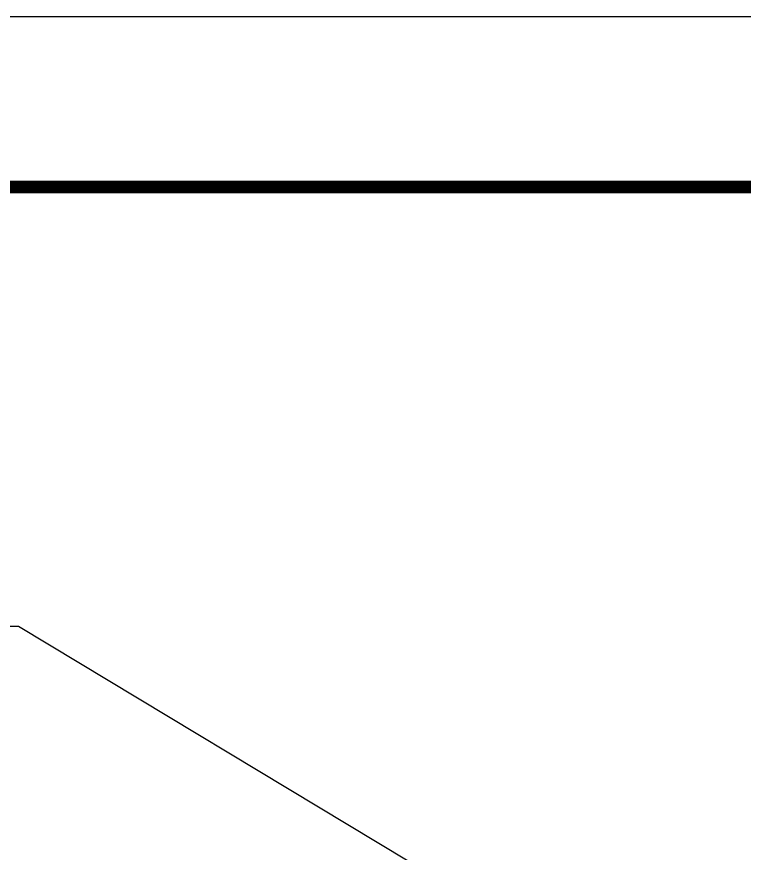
# Model space of a CAD drawing. Header units: millimetres. Extents: x 1282755 to 1285234, y -1758265 to -1757672.
# Drawn here: x 1283212.5 to 1283330.1, y -1757807.4 to -1757672.3 of the extents above; entities that cross this region are included whole.
import ezdxf

# ---------------------------------------------------------------- set-up
doc = ezdxf.new("R2010")
doc.units = ezdxf.units.MM
for name, color, linetype in [('EWire', 7, 'Continuous'), ('MR', 7, 'Continuous'), ('SHEET$0$BDR', 4, 'Continuous'), ('SHEET$0$sheet', 3, 'Continuous')]:
    doc.layers.add(name, color=color, linetype=linetype)

# ---------------------------------------------------------------- blocks, each defined once
blk = doc.blocks.new('SHEET$0$zw$653F')
at = {"layer": 'Defpoints', "color": 0}
blk.add_lwpolyline([(826.33, 0), (0, 0), (0, -593.1), (826.33, -593.1)], close=True, dxfattribs=at)
at = {"layer": 'SHEET$0$sheet', "const_width": 2}
blk.add_lwpolyline([(27.5, -27.5), (813.83, -27.5), (813.83, -579), (27.5, -579)], close=True, dxfattribs=at)
blk = doc.blocks.new('SHEET$0$미소건축시트')
blk.add_blockref('SHEET$0$zw$653F', (0, 593.1))
blk = doc.blocks.new('SHEET')
at = {"layer": 'SHEET$0$BDR', "xscale": 100, "yscale": 100, "zscale": 100}
blk.add_blockref('SHEET$0$미소건축시트', (1200122, -1758265), dxfattribs=at)
blk = doc.blocks.new('CCMS SET(구성도)')
at = {"layer": 'MR', "linetype": 'Continuous'}
for p, q in [((262024.33, 267121.71), (262087.19, 267121.71)), ((262087.19, 267121.71), (262204.76, 267050.98))]:
    blk.add_line(p, q, dxfattribs=at)

msp = doc.modelspace()

# ---------------------------------------------------------------- block references
at = {"xscale": 0.01, "yscale": 0.01, "zscale": 0.01}
msp.add_blockref('SHEET', (1270754.09, -1740682.7), dxfattribs=at)
at = {"layer": 'EWire', "xscale": 0.5357389644200632, "yscale": 0.5357389644200632, "zscale": 0.5357389644200632}
msp.add_blockref('CCMS SET(구성도)', (1142802.5, -1900878.22), dxfattribs=at)

doc.saveas('drawing.dxf')
